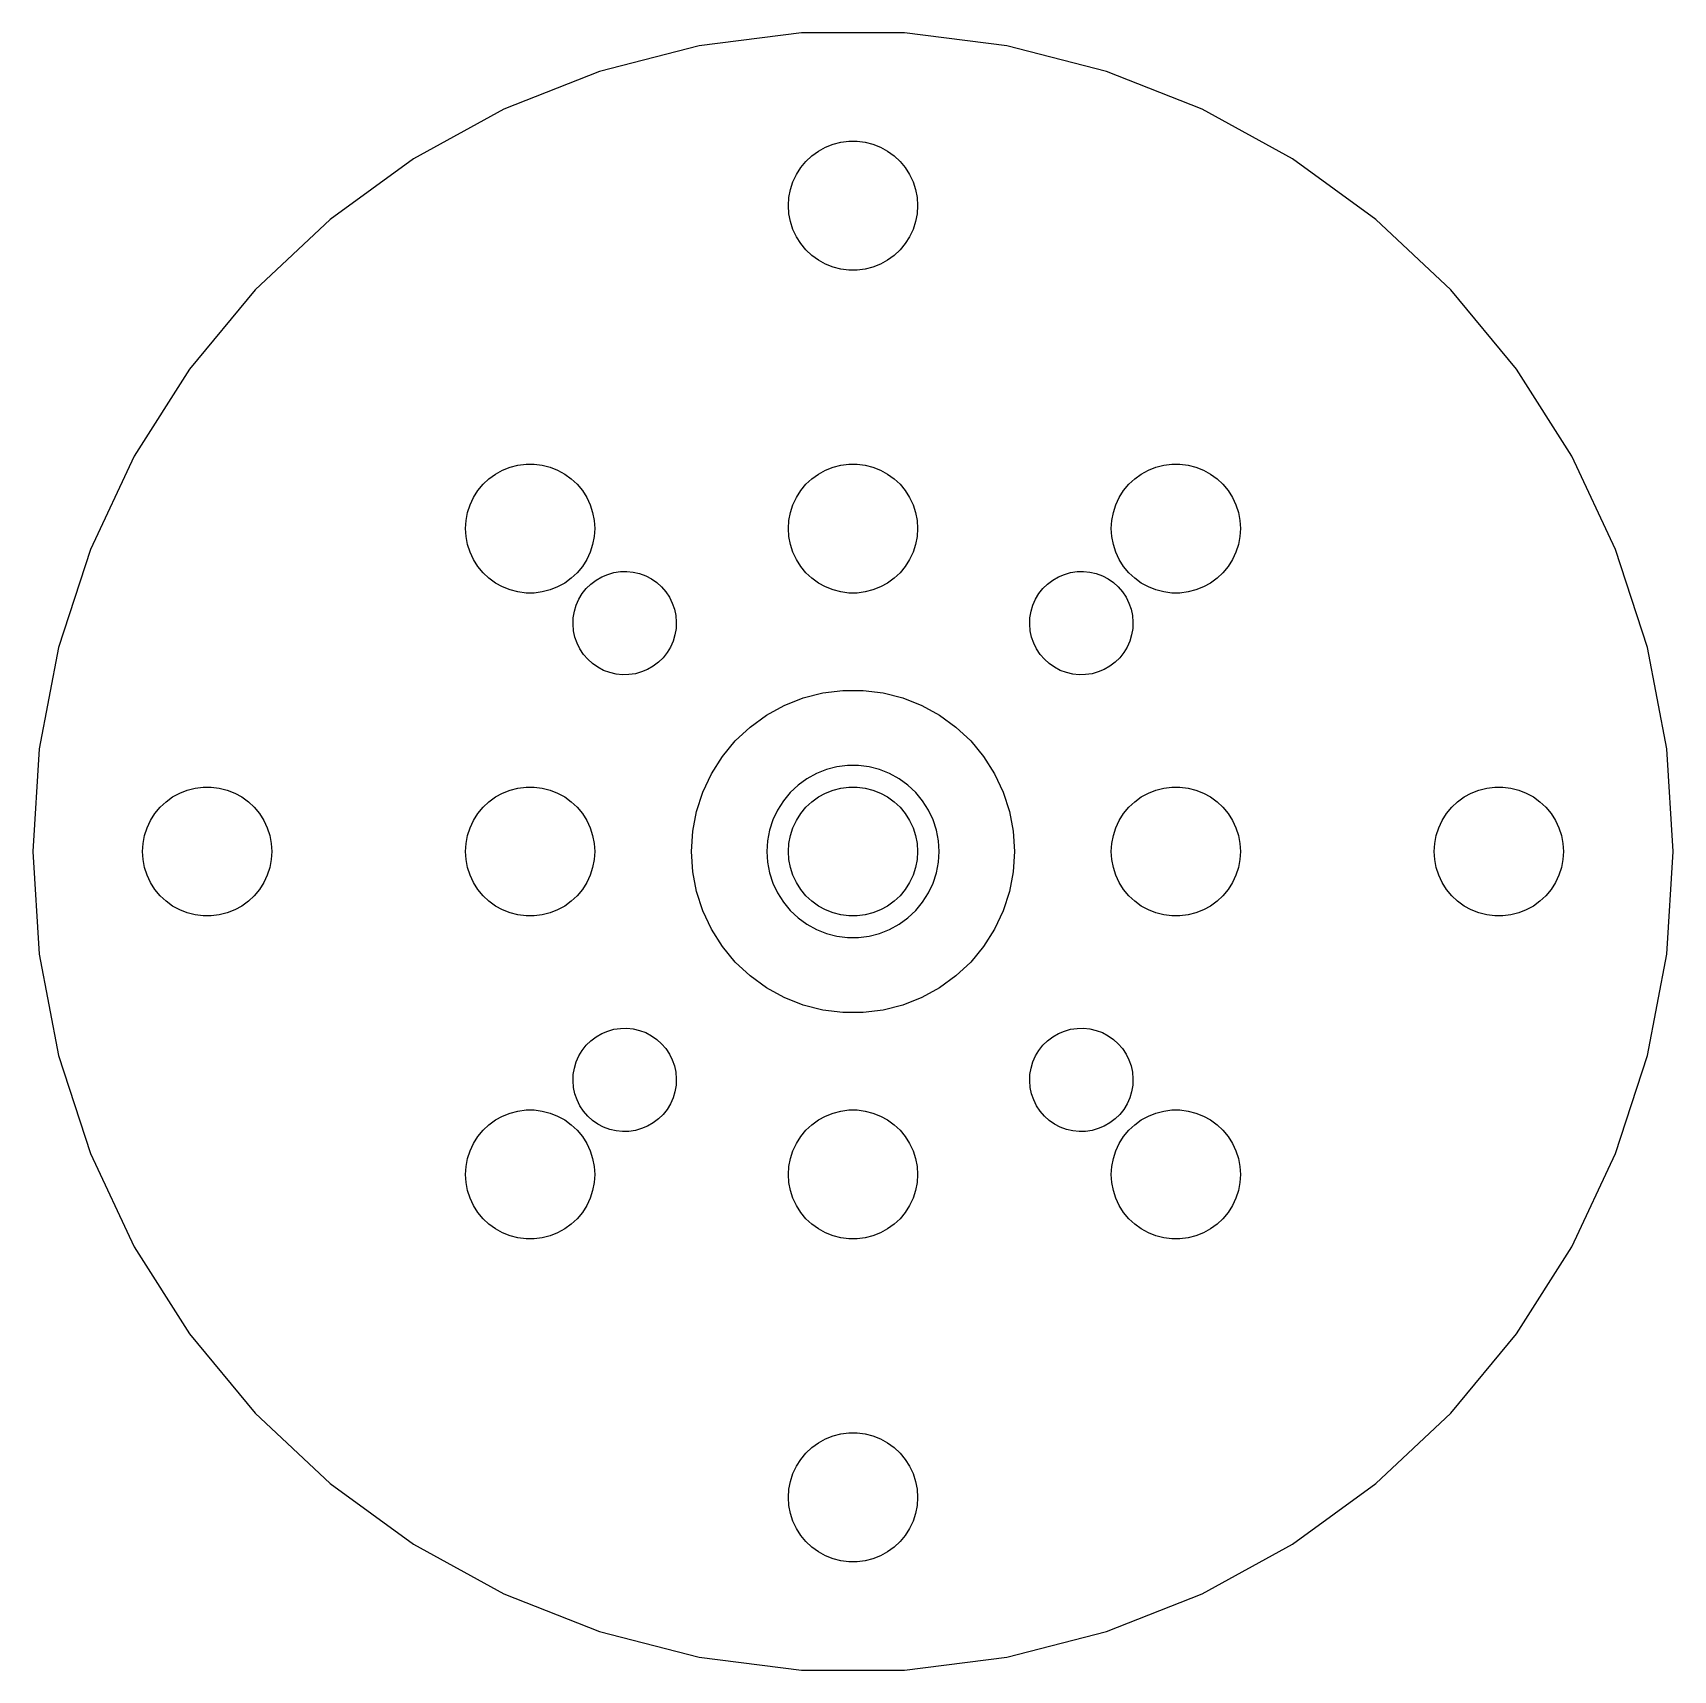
# Model space of a CAD drawing. Header units: metres. Extents: x -38 to 38, y -38 to 258.
# Drawn here: x -38.1 to 38.1, y 182 to 258 of the extents above; entities that cross this region are included whole.
import ezdxf

# ---------------------------------------------------------------- set-up
doc = ezdxf.new("R2010")
doc.units = ezdxf.units.M

msp = doc.modelspace()

# ---------------------------------------------------------------- linework, layer by layer
for p, q in [((-2.39232, 258.025), (-7.13922, 257.425)), ((2.39232, 258.025), (-2.39232, 258.025)), ((7.13922, 257.425), (2.39232, 258.025)), ((-7.13922, 257.425), (-11.7735, 256.235)), ((11.7735, 256.235), (7.13922, 257.425)), ((-11.7735, 256.235), (-16.2222, 254.474)), ((16.2222, 254.474), (11.7735, 256.235)), ((-16.2222, 254.474), (-20.415, 252.169)), ((20.415, 252.169), (16.2222, 254.474)), ((-0.562134, 252.947), (-0.18837, 252.994)), ((-0.18837, 252.994), (0.18837, 252.994)), ((0.18837, 252.994), (0.562134, 252.947)), ((-2.1869, 252.054), (-1.91226, 252.312)), ((-1.91226, 252.312), (-1.60747, 252.533)), ((-1.60747, 252.533), (-1.27733, 252.714)), ((-1.27733, 252.714), (-0.927048, 252.853)), ((-0.927048, 252.853), (-0.562134, 252.947)), ((0.562134, 252.947), (0.927048, 252.853)), ((0.927048, 252.853), (1.27733, 252.714)), ((1.27733, 252.714), (1.60747, 252.533)), ((1.60747, 252.533), (1.91226, 252.312)), ((1.91226, 252.312), (2.1869, 252.054)), ((-20.415, 252.169), (-24.2858, 249.357)), ((-2.62891, 251.445), (-2.42705, 251.763)), ((-2.42705, 251.763), (-2.1869, 252.054)), ((2.1869, 252.054), (2.42705, 251.763)), ((2.42705, 251.763), (2.62891, 251.445)), ((24.2858, 249.357), (20.415, 252.169)), ((-2.97633, 250.376), (-2.90575, 250.746)), ((-2.90575, 250.746), (-2.78932, 251.104)), ((-2.78932, 251.104), (-2.62891, 251.445)), ((2.62891, 251.445), (2.78932, 251.104)), ((2.78932, 251.104), (2.90575, 250.746)), ((2.90575, 250.746), (2.97633, 250.376)), ((-3, 250), (-2.97633, 250.376)), ((-2.97633, 249.624), (-3, 250)), ((2.97633, 250.376), (3, 250)), ((3, 250), (2.97633, 249.624)), ((-24.2858, 249.357), (-27.7737, 246.081)), ((-2.90575, 249.254), (-2.97633, 249.624)), ((-2.78932, 248.896), (-2.90575, 249.254)), ((2.90575, 249.254), (2.78932, 248.896)), ((2.97633, 249.624), (2.90575, 249.254)), ((27.7737, 246.081), (24.2858, 249.357)), ((-2.62891, 248.555), (-2.78932, 248.896)), ((-2.42705, 248.237), (-2.62891, 248.555)), ((2.62891, 248.555), (2.42705, 248.237)), ((2.78932, 248.896), (2.62891, 248.555)), ((-2.1869, 247.946), (-2.42705, 248.237)), ((-1.91226, 247.688), (-2.1869, 247.946)), ((-1.60747, 247.467), (-1.91226, 247.688)), ((1.91226, 247.688), (1.60747, 247.467)), ((2.1869, 247.946), (1.91226, 247.688)), ((2.42705, 248.237), (2.1869, 247.946)), ((-1.27733, 247.286), (-1.60747, 247.467)), ((-0.927048, 247.147), (-1.27733, 247.286)), ((-0.562134, 247.053), (-0.927048, 247.147)), ((-0.18837, 247.006), (-0.562134, 247.053)), ((0.18837, 247.006), (-0.18837, 247.006)), ((0.562134, 247.053), (0.18837, 247.006)), ((0.927048, 247.147), (0.562134, 247.053)), ((1.27733, 247.286), (0.927048, 247.147)), ((1.60747, 247.467), (1.27733, 247.286)), ((-27.7737, 246.081), (-30.8235, 242.395)), ((30.8235, 242.395), (27.7737, 246.081)), ((-30.8235, 242.395), (-33.3873, 238.355)), ((33.3873, 238.355), (30.8235, 242.395)), ((-33.3873, 238.355), (-35.4245, 234.026)), ((-16.2773, 237.714), (-15.927, 237.853)), ((-15.927, 237.853), (-15.5621, 237.947)), ((-15.5621, 237.947), (-15.1884, 237.994)), ((-15.1884, 237.994), (-14.8116, 237.994)), ((-14.8116, 237.994), (-14.4379, 237.947)), ((-14.4379, 237.947), (-14.0729, 237.853)), ((-14.0729, 237.853), (-13.7227, 237.714)), ((-1.27733, 237.714), (-0.927048, 237.853)), ((-0.927048, 237.853), (-0.562134, 237.947)), ((-0.562134, 237.947), (-0.18837, 237.994)), ((-0.18837, 237.994), (0.18837, 237.994)), ((0.18837, 237.994), (0.562134, 237.947)), ((0.562134, 237.947), (0.927048, 237.853)), ((0.927048, 237.853), (1.27733, 237.714)), ((13.7227, 237.714), (14.0729, 237.853)), ((14.0729, 237.853), (14.4379, 237.947)), ((14.4379, 237.947), (14.8116, 237.994)), ((14.8116, 237.994), (15.1884, 237.994)), ((15.1884, 237.994), (15.5621, 237.947)), ((15.5621, 237.947), (15.927, 237.853)), ((15.927, 237.853), (16.2773, 237.714)), ((35.4245, 234.026), (33.3873, 238.355)), ((-17.427, 236.763), (-17.1869, 237.054)), ((-17.1869, 237.054), (-16.9123, 237.312)), ((-16.9123, 237.312), (-16.6075, 237.533)), ((-16.6075, 237.533), (-16.2773, 237.714)), ((-13.7227, 237.714), (-13.3925, 237.533)), ((-13.3925, 237.533), (-13.0877, 237.312)), ((-13.0877, 237.312), (-12.8131, 237.054)), ((-12.8131, 237.054), (-12.5729, 236.763)), ((-2.42705, 236.763), (-2.1869, 237.054)), ((-2.1869, 237.054), (-1.91226, 237.312)), ((-1.91226, 237.312), (-1.60747, 237.533)), ((-1.60747, 237.533), (-1.27733, 237.714)), ((1.27733, 237.714), (1.60747, 237.533)), ((1.60747, 237.533), (1.91226, 237.312)), ((1.91226, 237.312), (2.1869, 237.054)), ((2.1869, 237.054), (2.42705, 236.763)), ((12.5729, 236.763), (12.8131, 237.054)), ((12.8131, 237.054), (13.0877, 237.312)), ((13.0877, 237.312), (13.3925, 237.533)), ((13.3925, 237.533), (13.7227, 237.714)), ((16.2773, 237.714), (16.6075, 237.533)), ((16.6075, 237.533), (16.9123, 237.312)), ((16.9123, 237.312), (17.1869, 237.054)), ((17.1869, 237.054), (17.427, 236.763)), ((-17.7893, 236.104), (-17.6289, 236.445)), ((-17.6289, 236.445), (-17.427, 236.763)), ((-12.5729, 236.763), (-12.3711, 236.445)), ((-12.3711, 236.445), (-12.2107, 236.104)), ((-2.78932, 236.104), (-2.62891, 236.445)), ((-2.62891, 236.445), (-2.42705, 236.763)), ((2.42705, 236.763), (2.62891, 236.445)), ((2.62891, 236.445), (2.78932, 236.104)), ((12.2107, 236.104), (12.3711, 236.445)), ((12.3711, 236.445), (12.5729, 236.763)), ((17.427, 236.763), (17.6289, 236.445)), ((17.6289, 236.445), (17.7893, 236.104)), ((-17.9763, 235.376), (-17.9057, 235.746)), ((-17.9057, 235.746), (-17.7893, 236.104)), ((-12.2107, 236.104), (-12.0942, 235.746)), ((-12.0942, 235.746), (-12.0237, 235.376)), ((-2.97633, 235.376), (-2.90575, 235.746)), ((-2.90575, 235.746), (-2.78932, 236.104)), ((2.78932, 236.104), (2.90575, 235.746)), ((2.90575, 235.746), (2.97633, 235.376)), ((12.0237, 235.376), (12.0942, 235.746)), ((12.0942, 235.746), (12.2107, 236.104)), ((17.7893, 236.104), (17.9057, 235.746)), ((17.9057, 235.746), (17.9763, 235.376)), ((-18, 235), (-17.9763, 235.376)), ((-17.9763, 234.624), (-18, 235)), ((-12.0237, 235.376), (-12, 235)), ((-12, 235), (-12.0237, 234.624)), ((-3, 235), (-2.97633, 235.376)), ((-2.97633, 234.624), (-3, 235)), ((2.97633, 235.376), (3, 235)), ((3, 235), (2.97633, 234.624)), ((12, 235), (12.0237, 235.376)), ((12.0237, 234.624), (12, 235)), ((17.9763, 235.376), (18, 235)), ((18, 235), (17.9763, 234.624)), ((-35.4245, 234.026), (-36.903, 229.475)), ((-17.9057, 234.254), (-17.9763, 234.624)), ((-17.7893, 233.896), (-17.9057, 234.254)), ((-12.0942, 234.254), (-12.2107, 233.896)), ((-12.0237, 234.624), (-12.0942, 234.254)), ((-2.90575, 234.254), (-2.97633, 234.624)), ((-2.78932, 233.896), (-2.90575, 234.254)), ((2.90575, 234.254), (2.78932, 233.896)), ((2.97633, 234.624), (2.90575, 234.254)), ((12.0942, 234.254), (12.0237, 234.624)), ((12.2107, 233.896), (12.0942, 234.254)), ((17.9057, 234.254), (17.7893, 233.896)), ((17.9763, 234.624), (17.9057, 234.254)), ((36.903, 229.475), (35.4245, 234.026)), ((-17.6289, 233.555), (-17.7893, 233.896)), ((-17.427, 233.237), (-17.6289, 233.555)), ((-17.1869, 232.946), (-17.427, 233.237)), ((-12.5729, 233.237), (-12.8131, 232.946)), ((-12.3711, 233.555), (-12.5729, 233.237)), ((-12.2107, 233.896), (-12.3711, 233.555)), ((-2.62891, 233.555), (-2.78932, 233.896)), ((-2.42705, 233.237), (-2.62891, 233.555)), ((-2.1869, 232.946), (-2.42705, 233.237)), ((2.42705, 233.237), (2.1869, 232.946)), ((2.62891, 233.555), (2.42705, 233.237)), ((2.78932, 233.896), (2.62891, 233.555)), ((12.3711, 233.555), (12.2107, 233.896)), ((12.5729, 233.237), (12.3711, 233.555)), ((12.8131, 232.946), (12.5729, 233.237)), ((17.427, 233.237), (17.1869, 232.946)), ((17.6289, 233.555), (17.427, 233.237)), ((17.7893, 233.896), (17.6289, 233.555)), ((-16.9123, 232.688), (-17.1869, 232.946)), ((-16.6075, 232.467), (-16.9123, 232.688)), ((-16.2773, 232.286), (-16.6075, 232.467)), ((-13.3925, 232.467), (-13.7227, 232.286)), ((-13.0877, 232.688), (-13.3925, 232.467)), ((-12.8131, 232.946), (-13.0877, 232.688)), ((-12.3905, 232.213), (-12.1752, 232.424)), ((-12.1752, 232.424), (-11.9351, 232.606)), ((-11.9351, 232.606), (-11.6741, 232.757)), ((-11.6741, 232.757), (-11.3963, 232.873)), ((-11.3963, 232.873), (-11.106, 232.955)), ((-11.106, 232.955), (-10.8078, 232.999)), ((-10.8078, 232.999), (-10.5065, 233.005)), ((-10.5065, 233.005), (-10.2067, 232.973)), ((-10.2067, 232.973), (-9.91331, 232.905)), ((-9.91331, 232.905), (-9.63083, 232.799)), ((-9.63083, 232.799), (-9.36372, 232.66)), ((-9.36372, 232.66), (-9.11624, 232.488)), ((-9.11624, 232.488), (-8.89226, 232.286)), ((-1.91226, 232.688), (-2.1869, 232.946)), ((-1.60747, 232.467), (-1.91226, 232.688)), ((-1.27733, 232.286), (-1.60747, 232.467)), ((1.60747, 232.467), (1.27733, 232.286)), ((1.91226, 232.688), (1.60747, 232.467)), ((2.1869, 232.946), (1.91226, 232.688)), ((8.82344, 232.213), (9.03879, 232.424)), ((9.03879, 232.424), (9.27885, 232.606)), ((9.27885, 232.606), (9.53987, 232.757)), ((9.53987, 232.757), (9.81772, 232.873)), ((9.81772, 232.873), (10.108, 232.955)), ((10.108, 232.955), (10.4062, 232.999)), ((10.4062, 232.999), (10.7075, 233.005)), ((10.7075, 233.005), (11.0072, 232.973)), ((11.0072, 232.973), (11.3007, 232.905)), ((11.3007, 232.905), (11.5832, 232.799)), ((11.5832, 232.799), (11.8503, 232.66)), ((11.8503, 232.66), (12.0977, 232.488)), ((12.0977, 232.488), (12.3217, 232.286)), ((13.0877, 232.688), (12.8131, 232.946)), ((13.3925, 232.467), (13.0877, 232.688)), ((13.7227, 232.286), (13.3925, 232.467)), ((16.6075, 232.467), (16.2773, 232.286)), ((16.9123, 232.688), (16.6075, 232.467)), ((17.1869, 232.946), (16.9123, 232.688)), ((-15.927, 232.147), (-16.2773, 232.286)), ((-15.5621, 232.053), (-15.927, 232.147)), ((-15.1884, 232.006), (-15.5621, 232.053)), ((-14.8116, 232.006), (-15.1884, 232.006)), ((-14.4379, 232.053), (-14.8116, 232.006)), ((-14.0729, 232.147), (-14.4379, 232.053)), ((-13.7227, 232.286), (-14.0729, 232.147)), ((-12.8565, 231.444), (-12.7339, 231.719)), ((-12.7339, 231.719), (-12.5777, 231.977)), ((-12.5777, 231.977), (-12.3905, 232.213)), ((-8.89226, 232.286), (-8.69533, 232.058)), ((-8.69533, 232.058), (-8.52853, 231.807)), ((-8.52853, 231.807), (-8.39452, 231.537)), ((-0.927048, 232.147), (-1.27733, 232.286)), ((-0.562134, 232.053), (-0.927048, 232.147)), ((-0.18837, 232.006), (-0.562134, 232.053)), ((0.18837, 232.006), (-0.18837, 232.006)), ((0.562134, 232.053), (0.18837, 232.006)), ((0.927048, 232.147), (0.562134, 232.053)), ((1.27733, 232.286), (0.927048, 232.147)), ((8.35751, 231.444), (8.4801, 231.719)), ((8.4801, 231.719), (8.63623, 231.977)), ((8.63623, 231.977), (8.82344, 232.213)), ((12.3217, 232.286), (12.5187, 232.058)), ((12.5187, 232.058), (12.6855, 231.807)), ((12.6855, 231.807), (12.8195, 231.537)), ((14.0729, 232.147), (13.7227, 232.286)), ((14.4379, 232.053), (14.0729, 232.147)), ((14.8116, 232.006), (14.4379, 232.053)), ((15.1884, 232.006), (14.8116, 232.006)), ((15.5621, 232.053), (15.1884, 232.006)), ((15.927, 232.147), (15.5621, 232.053)), ((16.2773, 232.286), (15.927, 232.147)), ((-12.9939, 230.858), (-12.9436, 231.155)), ((-12.9436, 231.155), (-12.8565, 231.444)), ((-8.39452, 231.537), (-8.29539, 231.252)), ((-8.29539, 231.252), (-8.23274, 230.958)), ((-8.23274, 230.958), (-8.20752, 230.657)), ((8.22014, 230.858), (8.2704, 231.155)), ((8.2704, 231.155), (8.35751, 231.444)), ((12.8195, 231.537), (12.9186, 231.252)), ((12.9186, 231.252), (12.9812, 230.958)), ((12.9812, 230.958), (13.0065, 230.657)), ((-13.0065, 230.557), (-12.9939, 230.858)), ((-12.9812, 230.256), (-13.0065, 230.557)), ((-12.9186, 229.962), (-12.9812, 230.256)), ((-8.22014, 230.356), (-8.2704, 230.059)), ((-8.20752, 230.657), (-8.22014, 230.356)), ((8.20752, 230.557), (8.22014, 230.858)), ((8.23274, 230.256), (8.20752, 230.557)), ((8.29539, 229.962), (8.23274, 230.256)), ((12.9939, 230.356), (12.9436, 230.059)), ((13.0065, 230.657), (12.9939, 230.356)), ((-36.903, 229.475), (-37.7996, 224.775)), ((-12.8195, 229.677), (-12.9186, 229.962)), ((-12.6855, 229.407), (-12.8195, 229.677)), ((-12.5187, 229.156), (-12.6855, 229.407)), ((-8.4801, 229.495), (-8.63623, 229.237)), ((-8.35751, 229.77), (-8.4801, 229.495)), ((-8.2704, 230.059), (-8.35751, 229.77)), ((8.39452, 229.677), (8.29539, 229.962)), ((8.52853, 229.407), (8.39452, 229.677)), ((8.69533, 229.156), (8.52853, 229.407)), ((12.7339, 229.495), (12.5777, 229.237)), ((12.8565, 229.77), (12.7339, 229.495)), ((12.9436, 230.059), (12.8565, 229.77)), ((37.7996, 224.775), (36.903, 229.475)), ((-12.3217, 228.928), (-12.5187, 229.156)), ((-12.0977, 228.726), (-12.3217, 228.928)), ((-11.8503, 228.554), (-12.0977, 228.726)), ((-9.27885, 228.608), (-9.53987, 228.457)), ((-9.03879, 228.79), (-9.27885, 228.608)), ((-8.82344, 229.001), (-9.03879, 228.79)), ((-8.63623, 229.237), (-8.82344, 229.001)), ((8.89226, 228.928), (8.69533, 229.156)), ((9.11624, 228.726), (8.89226, 228.928)), ((9.36372, 228.554), (9.11624, 228.726)), ((11.9351, 228.608), (11.6741, 228.457)), ((12.1752, 228.79), (11.9351, 228.608)), ((12.3905, 229.001), (12.1752, 228.79)), ((12.5777, 229.237), (12.3905, 229.001)), ((-11.5832, 228.414), (-11.8503, 228.554)), ((-11.3007, 228.309), (-11.5832, 228.414)), ((-11.0072, 228.241), (-11.3007, 228.309)), ((-10.7075, 228.209), (-11.0072, 228.241)), ((-10.4062, 228.215), (-10.7075, 228.209)), ((-10.108, 228.259), (-10.4062, 228.215)), ((-9.81772, 228.34), (-10.108, 228.259)), ((-9.53987, 228.457), (-9.81772, 228.34)), ((9.63083, 228.414), (9.36372, 228.554)), ((9.91331, 228.309), (9.63083, 228.414)), ((10.2067, 228.241), (9.91331, 228.309)), ((10.5065, 228.209), (10.2067, 228.241)), ((10.8078, 228.215), (10.5065, 228.209)), ((11.106, 228.259), (10.8078, 228.215)), ((11.3963, 228.34), (11.106, 228.259)), ((11.6741, 228.457), (11.3963, 228.34)), ((-3.19334, 226.786), (-2.31763, 227.133)), ((-2.31763, 227.133), (-1.40535, 227.367)), ((-1.40535, 227.367), (-0.470917, 227.485)), ((-0.470917, 227.485), (0.470917, 227.485)), ((0.470917, 227.485), (1.40535, 227.367)), ((1.40535, 227.367), (2.31763, 227.133)), ((2.31763, 227.133), (3.19334, 226.786)), ((-4.78067, 225.779), (-4.01869, 226.332)), ((-4.01869, 226.332), (-3.19334, 226.786)), ((3.19334, 226.786), (4.01869, 226.332)), ((4.01869, 226.332), (4.78067, 225.779)), ((-5.46725, 225.134), (-4.78067, 225.779)), ((4.78067, 225.779), (5.46725, 225.134)), ((-6.06763, 224.408), (-5.46725, 225.134)), ((5.46725, 225.134), (6.06763, 224.408)), ((-37.7996, 224.775), (-38.1, 220)), ((-6.5723, 223.613), (-6.06763, 224.408)), ((6.06763, 224.408), (6.5723, 223.613)), ((38.1, 220), (37.7996, 224.775)), ((-6.97331, 222.761), (-6.5723, 223.613)), ((-2.1433, 223.377), (-2.54968, 223.082)), ((-1.70311, 223.619), (-2.1433, 223.377)), ((-1.23605, 223.804), (-1.70311, 223.619)), ((-0.749512, 223.929), (-1.23605, 223.804)), ((-0.25116, 223.992), (-0.749512, 223.929)), ((0.25116, 223.992), (-0.25116, 223.992)), ((0.749512, 223.929), (0.25116, 223.992)), ((1.23605, 223.804), (0.749512, 223.929)), ((1.70311, 223.619), (1.23605, 223.804)), ((2.1433, 223.377), (1.70311, 223.619)), ((2.54968, 223.082), (2.1433, 223.377)), ((6.5723, 223.613), (6.97331, 222.761)), ((-31.9123, 222.312), (-31.6075, 222.533)), ((-31.6075, 222.533), (-31.2773, 222.714)), ((-31.2773, 222.714), (-30.927, 222.853)), ((-30.927, 222.853), (-30.5621, 222.947)), ((-30.5621, 222.947), (-30.1884, 222.994)), ((-30.1884, 222.994), (-29.8116, 222.994)), ((-29.8116, 222.994), (-29.4379, 222.947)), ((-29.4379, 222.947), (-29.0729, 222.853)), ((-29.0729, 222.853), (-28.7227, 222.714)), ((-28.7227, 222.714), (-28.3925, 222.533)), ((-28.3925, 222.533), (-28.0877, 222.312)), ((-16.9123, 222.312), (-16.6075, 222.533)), ((-16.6075, 222.533), (-16.2773, 222.714)), ((-16.2773, 222.714), (-15.927, 222.853)), ((-15.927, 222.853), (-15.5621, 222.947)), ((-15.5621, 222.947), (-15.1884, 222.994)), ((-15.1884, 222.994), (-14.8116, 222.994)), ((-14.8116, 222.994), (-14.4379, 222.947)), ((-14.4379, 222.947), (-14.0729, 222.853)), ((-14.0729, 222.853), (-13.7227, 222.714)), ((-13.7227, 222.714), (-13.3925, 222.533)), ((-13.3925, 222.533), (-13.0877, 222.312)), ((-7.26436, 221.865), (-6.97331, 222.761)), ((-2.91586, 222.738), (-3.23605, 222.351)), ((-2.54968, 223.082), (-2.91586, 222.738)), ((-1.91226, 222.312), (-1.60747, 222.533)), ((-1.60747, 222.533), (-1.27733, 222.714)), ((-1.27733, 222.714), (-0.927048, 222.853)), ((-0.927048, 222.853), (-0.562134, 222.947)), ((-0.562134, 222.947), (-0.18837, 222.994)), ((-0.18837, 222.994), (0.18837, 222.994)), ((0.18837, 222.994), (0.562134, 222.947)), ((0.562134, 222.947), (0.927048, 222.853)), ((0.927048, 222.853), (1.27733, 222.714)), ((1.27733, 222.714), (1.60747, 222.533)), ((1.60747, 222.533), (1.91226, 222.312)), ((2.91586, 222.738), (2.54968, 223.082)), ((3.23605, 222.351), (2.91586, 222.738)), ((6.97331, 222.761), (7.26436, 221.865)), ((13.0877, 222.312), (13.3925, 222.533)), ((13.3925, 222.533), (13.7227, 222.714)), ((13.7227, 222.714), (14.0729, 222.853)), ((14.0729, 222.853), (14.4379, 222.947)), ((14.4379, 222.947), (14.8116, 222.994)), ((14.8116, 222.994), (15.1884, 222.994)), ((15.1884, 222.994), (15.5621, 222.947)), ((15.5621, 222.947), (15.927, 222.853)), ((15.927, 222.853), (16.2773, 222.714)), ((16.2773, 222.714), (16.6075, 222.533)), ((16.6075, 222.533), (16.9123, 222.312)), ((28.0877, 222.312), (28.3925, 222.533)), ((28.3925, 222.533), (28.7227, 222.714)), ((28.7227, 222.714), (29.0729, 222.853)), ((29.0729, 222.853), (29.4379, 222.947)), ((29.4379, 222.947), (29.8116, 222.994)), ((29.8116, 222.994), (30.1884, 222.994)), ((30.1884, 222.994), (30.5621, 222.947)), ((30.5621, 222.947), (30.927, 222.853)), ((30.927, 222.853), (31.2773, 222.714)), ((31.2773, 222.714), (31.6075, 222.533)), ((31.6075, 222.533), (31.9123, 222.312)), ((-32.6289, 221.445), (-32.427, 221.763)), ((-32.427, 221.763), (-32.1869, 222.054)), ((-32.1869, 222.054), (-31.9123, 222.312)), ((-28.0877, 222.312), (-27.8131, 222.054)), ((-27.8131, 222.054), (-27.5729, 221.763)), ((-27.5729, 221.763), (-27.3711, 221.445)), ((-17.6289, 221.445), (-17.427, 221.763)), ((-17.427, 221.763), (-17.1869, 222.054)), ((-17.1869, 222.054), (-16.9123, 222.312)), ((-13.0877, 222.312), (-12.8131, 222.054)), ((-12.8131, 222.054), (-12.5729, 221.763)), ((-12.5729, 221.763), (-12.3711, 221.445)), ((-7.44086, 220.94), (-7.26436, 221.865)), ((-3.50522, 221.927), (-3.7191, 221.472)), ((-3.23605, 222.351), (-3.50522, 221.927)), ((-2.62891, 221.445), (-2.42705, 221.763)), ((-2.42705, 221.763), (-2.1869, 222.054)), ((-2.1869, 222.054), (-1.91226, 222.312)), ((1.91226, 222.312), (2.1869, 222.054)), ((2.1869, 222.054), (2.42705, 221.763)), ((2.42705, 221.763), (2.62891, 221.445)), ((3.50522, 221.927), (3.23605, 222.351)), ((3.7191, 221.472), (3.50522, 221.927)), ((7.26436, 221.865), (7.44086, 220.94)), ((12.3711, 221.445), (12.5729, 221.763)), ((12.5729, 221.763), (12.8131, 222.054)), ((12.8131, 222.054), (13.0877, 222.312)), ((16.9123, 222.312), (17.1869, 222.054)), ((17.1869, 222.054), (17.427, 221.763)), ((17.427, 221.763), (17.6289, 221.445)), ((27.3711, 221.445), (27.5729, 221.763)), ((27.5729, 221.763), (27.8131, 222.054)), ((27.8131, 222.054), (28.0877, 222.312)), ((31.9123, 222.312), (32.1869, 222.054)), ((32.1869, 222.054), (32.427, 221.763)), ((32.427, 221.763), (32.6289, 221.445)), ((-32.9057, 220.746), (-32.7893, 221.104)), ((-32.7893, 221.104), (-32.6289, 221.445)), ((-27.3711, 221.445), (-27.2107, 221.104)), ((-27.2107, 221.104), (-27.0942, 220.746)), ((-17.9057, 220.746), (-17.7893, 221.104)), ((-17.7893, 221.104), (-17.6289, 221.445)), ((-12.3711, 221.445), (-12.2107, 221.104)), ((-12.2107, 221.104), (-12.0942, 220.746)), ((-3.87433, 220.995), (-3.96844, 220.501)), ((-3.7191, 221.472), (-3.87433, 220.995)), ((-2.90575, 220.746), (-2.78932, 221.104)), ((-2.78932, 221.104), (-2.62891, 221.445)), ((2.62891, 221.445), (2.78932, 221.104)), ((2.78932, 221.104), (2.90575, 220.746)), ((3.87433, 220.995), (3.7191, 221.472)), ((3.96844, 220.501), (3.87433, 220.995)), ((12.0942, 220.746), (12.2107, 221.104)), ((12.2107, 221.104), (12.3711, 221.445)), ((17.6289, 221.445), (17.7893, 221.104)), ((17.7893, 221.104), (17.9057, 220.746)), ((27.0942, 220.746), (27.2107, 221.104)), ((27.2107, 221.104), (27.3711, 221.445)), ((32.6289, 221.445), (32.7893, 221.104)), ((32.7893, 221.104), (32.9057, 220.746)), ((-33, 220), (-32.9763, 220.376)), ((-32.9763, 220.376), (-32.9057, 220.746)), ((-27.0942, 220.746), (-27.0237, 220.376)), ((-27.0237, 220.376), (-27, 220)), ((-18, 220), (-17.9763, 220.376)), ((-17.9763, 220.376), (-17.9057, 220.746)), ((-12.0942, 220.746), (-12.0237, 220.376)), ((-12.0237, 220.376), (-12, 220)), ((-7.5, 220), (-7.44086, 220.94)), ((-3.96844, 220.501), (-4, 220)), ((-3, 220), (-2.97633, 220.376)), ((-2.97633, 220.376), (-2.90575, 220.746)), ((2.90575, 220.746), (2.97633, 220.376)), ((2.97633, 220.376), (3, 220)), ((4, 220), (3.96844, 220.501)), ((7.44086, 220.94), (7.5, 220)), ((12, 220), (12.0237, 220.376)), ((12.0237, 220.376), (12.0942, 220.746)), ((17.9057, 220.746), (17.9763, 220.376)), ((17.9763, 220.376), (18, 220)), ((27, 220), (27.0237, 220.376)), ((27.0237, 220.376), (27.0942, 220.746)), ((32.9057, 220.746), (32.9763, 220.376)), ((32.9763, 220.376), (33, 220)), ((-38.1, 220), (-37.7996, 215.225)), ((-32.9763, 219.624), (-33, 220)), ((-32.9057, 219.254), (-32.9763, 219.624)), ((-27.0237, 219.624), (-27.0942, 219.254)), ((-27, 220), (-27.0237, 219.624)), ((-17.9763, 219.624), (-18, 220)), ((-17.9057, 219.254), (-17.9763, 219.624)), ((-12.0237, 219.624), (-12.0942, 219.254)), ((-12, 220), (-12.0237, 219.624)), ((-7.44086, 219.06), (-7.5, 220)), ((-4, 220), (-3.96844, 219.499)), ((-3.96844, 219.499), (-3.87433, 219.005)), ((-2.97633, 219.624), (-3, 220)), ((-2.90575, 219.254), (-2.97633, 219.624)), ((2.97633, 219.624), (2.90575, 219.254)), ((3, 220), (2.97633, 219.624)), ((3.87433, 219.005), (3.96844, 219.499)), ((3.96844, 219.499), (4, 220)), ((7.5, 220), (7.44086, 219.06)), ((12.0237, 219.624), (12, 220)), ((12.0942, 219.254), (12.0237, 219.624)), ((17.9763, 219.624), (17.9057, 219.254)), ((18, 220), (17.9763, 219.624)), ((27.0237, 219.624), (27, 220)), ((27.0942, 219.254), (27.0237, 219.624)), ((32.9763, 219.624), (32.9057, 219.254)), ((33, 220), (32.9763, 219.624)), ((37.7996, 215.225), (38.1, 220)), ((-32.7893, 218.896), (-32.9057, 219.254)), ((-32.6289, 218.555), (-32.7893, 218.896)), ((-27.2107, 218.896), (-27.3711, 218.555)), ((-27.0942, 219.254), (-27.2107, 218.896)), ((-17.7893, 218.896), (-17.9057, 219.254)), ((-17.6289, 218.555), (-17.7893, 218.896)), ((-12.2107, 218.896), (-12.3711, 218.555)), ((-12.0942, 219.254), (-12.2107, 218.896)), ((-7.26436, 218.135), (-7.44086, 219.06)), ((-3.87433, 219.005), (-3.7191, 218.528)), ((-2.78932, 218.896), (-2.90575, 219.254)), ((-2.62891, 218.555), (-2.78932, 218.896)), ((2.78932, 218.896), (2.62891, 218.555)), ((2.90575, 219.254), (2.78932, 218.896)), ((3.7191, 218.528), (3.87433, 219.005)), ((7.44086, 219.06), (7.26436, 218.135)), ((12.2107, 218.896), (12.0942, 219.254)), ((12.3711, 218.555), (12.2107, 218.896)), ((17.7893, 218.896), (17.6289, 218.555)), ((17.9057, 219.254), (17.7893, 218.896)), ((27.2107, 218.896), (27.0942, 219.254)), ((27.3711, 218.555), (27.2107, 218.896)), ((32.7893, 218.896), (32.6289, 218.555)), ((32.9057, 219.254), (32.7893, 218.896)), ((-32.427, 218.237), (-32.6289, 218.555)), ((-32.1869, 217.946), (-32.427, 218.237)), ((-31.9123, 217.688), (-32.1869, 217.946)), ((-27.8131, 217.946), (-28.0877, 217.688)), ((-27.5729, 218.237), (-27.8131, 217.946)), ((-27.3711, 218.555), (-27.5729, 218.237)), ((-17.427, 218.237), (-17.6289, 218.555)), ((-17.1869, 217.946), (-17.427, 218.237)), ((-16.9123, 217.688), (-17.1869, 217.946)), ((-12.8131, 217.946), (-13.0877, 217.688)), ((-12.5729, 218.237), (-12.8131, 217.946)), ((-12.3711, 218.555), (-12.5729, 218.237)), ((-6.97331, 217.239), (-7.26436, 218.135)), ((-3.7191, 218.528), (-3.50522, 218.073)), ((-3.50522, 218.073), (-3.23605, 217.649)), ((-2.42705, 218.237), (-2.62891, 218.555)), ((-2.1869, 217.946), (-2.42705, 218.237)), ((-1.91226, 217.688), (-2.1869, 217.946)), ((2.1869, 217.946), (1.91226, 217.688)), ((2.42705, 218.237), (2.1869, 217.946)), ((2.62891, 218.555), (2.42705, 218.237)), ((3.23605, 217.649), (3.50522, 218.073)), ((3.50522, 218.073), (3.7191, 218.528)), ((7.26436, 218.135), (6.97331, 217.239)), ((12.5729, 218.237), (12.3711, 218.555)), ((12.8131, 217.946), (12.5729, 218.237)), ((13.0877, 217.688), (12.8131, 217.946)), ((17.1869, 217.946), (16.9123, 217.688)), ((17.427, 218.237), (17.1869, 217.946)), ((17.6289, 218.555), (17.427, 218.237)), ((27.5729, 218.237), (27.3711, 218.555)), ((27.8131, 217.946), (27.5729, 218.237)), ((28.0877, 217.688), (27.8131, 217.946)), ((32.1869, 217.946), (31.9123, 217.688)), ((32.427, 218.237), (32.1869, 217.946)), ((32.6289, 218.555), (32.427, 218.237)), ((-31.6075, 217.467), (-31.9123, 217.688)), ((-31.2773, 217.286), (-31.6075, 217.467)), ((-30.927, 217.147), (-31.2773, 217.286)), ((-28.7227, 217.286), (-29.0729, 217.147)), ((-28.3925, 217.467), (-28.7227, 217.286)), ((-28.0877, 217.688), (-28.3925, 217.467)), ((-16.6075, 217.467), (-16.9123, 217.688)), ((-16.2773, 217.286), (-16.6075, 217.467)), ((-15.927, 217.147), (-16.2773, 217.286)), ((-13.7227, 217.286), (-14.0729, 217.147)), ((-13.3925, 217.467), (-13.7227, 217.286)), ((-13.0877, 217.688), (-13.3925, 217.467)), ((-6.5723, 216.387), (-6.97331, 217.239)), ((-3.23605, 217.649), (-2.91586, 217.262)), ((-2.91586, 217.262), (-2.54968, 216.918)), ((-1.60747, 217.467), (-1.91226, 217.688)), ((-1.27733, 217.286), (-1.60747, 217.467)), ((-0.927048, 217.147), (-1.27733, 217.286)), ((1.27733, 217.286), (0.927048, 217.147)), ((1.60747, 217.467), (1.27733, 217.286)), ((1.91226, 217.688), (1.60747, 217.467)), ((2.54968, 216.918), (2.91586, 217.262)), ((2.91586, 217.262), (3.23605, 217.649)), ((6.97331, 217.239), (6.5723, 216.387)), ((13.3925, 217.467), (13.0877, 217.688)), ((13.7227, 217.286), (13.3925, 217.467)), ((14.0729, 217.147), (13.7227, 217.286)), ((16.2773, 217.286), (15.927, 217.147)), ((16.6075, 217.467), (16.2773, 217.286)), ((16.9123, 217.688), (16.6075, 217.467)), ((28.3925, 217.467), (28.0877, 217.688)), ((28.7227, 217.286), (28.3925, 217.467)), ((29.0729, 217.147), (28.7227, 217.286)), ((31.2773, 217.286), (30.927, 217.147)), ((31.6075, 217.467), (31.2773, 217.286)), ((31.9123, 217.688), (31.6075, 217.467)), ((-30.5621, 217.053), (-30.927, 217.147)), ((-30.1884, 217.006), (-30.5621, 217.053)), ((-29.8116, 217.006), (-30.1884, 217.006)), ((-29.4379, 217.053), (-29.8116, 217.006)), ((-29.0729, 217.147), (-29.4379, 217.053)), ((-15.5621, 217.053), (-15.927, 217.147)), ((-15.1884, 217.006), (-15.5621, 217.053)), ((-14.8116, 217.006), (-15.1884, 217.006)), ((-14.4379, 217.053), (-14.8116, 217.006)), ((-14.0729, 217.147), (-14.4379, 217.053)), ((-2.54968, 216.918), (-2.1433, 216.623)), ((-2.1433, 216.623), (-1.70311, 216.381)), ((-0.562134, 217.053), (-0.927048, 217.147)), ((-0.18837, 217.006), (-0.562134, 217.053)), ((0.18837, 217.006), (-0.18837, 217.006)), ((0.562134, 217.053), (0.18837, 217.006)), ((0.927048, 217.147), (0.562134, 217.053)), ((1.70311, 216.381), (2.1433, 216.623)), ((2.1433, 216.623), (2.54968, 216.918)), ((14.4379, 217.053), (14.0729, 217.147)), ((14.8116, 217.006), (14.4379, 217.053)), ((15.1884, 217.006), (14.8116, 217.006)), ((15.5621, 217.053), (15.1884, 217.006)), ((15.927, 217.147), (15.5621, 217.053)), ((29.4379, 217.053), (29.0729, 217.147)), ((29.8116, 217.006), (29.4379, 217.053)), ((30.1884, 217.006), (29.8116, 217.006)), ((30.5621, 217.053), (30.1884, 217.006)), ((30.927, 217.147), (30.5621, 217.053)), ((-6.06763, 215.592), (-6.5723, 216.387)), ((-1.70311, 216.381), (-1.23605, 216.196)), ((-1.23605, 216.196), (-0.749512, 216.071)), ((-0.749512, 216.071), (-0.25116, 216.008)), ((-0.25116, 216.008), (0.25116, 216.008)), ((0.25116, 216.008), (0.749512, 216.071)), ((0.749512, 216.071), (1.23605, 216.196)), ((1.23605, 216.196), (1.70311, 216.381)), ((6.5723, 216.387), (6.06763, 215.592)), ((-37.7996, 215.225), (-36.903, 210.525)), ((-5.46725, 214.866), (-6.06763, 215.592)), ((6.06763, 215.592), (5.46725, 214.866)), ((36.903, 210.525), (37.7996, 215.225)), ((-4.78067, 214.221), (-5.46725, 214.866)), ((-4.01869, 213.668), (-4.78067, 214.221)), ((4.78067, 214.221), (4.01869, 213.668)), ((5.46725, 214.866), (4.78067, 214.221)), ((-3.19334, 213.214), (-4.01869, 213.668)), ((4.01869, 213.668), (3.19334, 213.214)), ((-2.31763, 212.867), (-3.19334, 213.214)), ((-1.40535, 212.633), (-2.31763, 212.867)), ((-0.470917, 212.515), (-1.40535, 212.633)), ((1.40535, 212.633), (0.470917, 212.515)), ((2.31763, 212.867), (1.40535, 212.633)), ((3.19334, 213.214), (2.31763, 212.867)), ((0.470917, 212.515), (-0.470917, 212.515)), ((-12.3905, 210.999), (-12.1752, 211.21)), ((-12.1752, 211.21), (-11.9351, 211.392)), ((-11.9351, 211.392), (-11.6741, 211.543)), ((-11.6741, 211.543), (-11.3963, 211.66)), ((-11.3963, 211.66), (-11.106, 211.741)), ((-11.106, 211.741), (-10.8078, 211.785)), ((-10.8078, 211.785), (-10.5065, 211.791)), ((-10.5065, 211.791), (-10.2067, 211.759)), ((-10.2067, 211.759), (-9.91331, 211.691)), ((-9.91331, 211.691), (-9.63083, 211.586)), ((-9.63083, 211.586), (-9.36372, 211.446)), ((-9.36372, 211.446), (-9.11624, 211.274)), ((-9.11624, 211.274), (-8.89226, 211.072)), ((8.82344, 210.999), (9.03879, 211.21)), ((9.03879, 211.21), (9.27885, 211.392)), ((9.27885, 211.392), (9.53987, 211.543)), ((9.53987, 211.543), (9.81772, 211.66)), ((9.81772, 211.66), (10.108, 211.741)), ((10.108, 211.741), (10.4062, 211.785)), ((10.4062, 211.785), (10.7075, 211.791)), ((10.7075, 211.791), (11.0072, 211.759)), ((11.0072, 211.759), (11.3007, 211.691)), ((11.3007, 211.691), (11.5832, 211.586)), ((11.5832, 211.586), (11.8503, 211.446)), ((11.8503, 211.446), (12.0977, 211.274)), ((12.0977, 211.274), (12.3217, 211.072)), ((-36.903, 210.525), (-35.4245, 205.974)), ((-12.8565, 210.23), (-12.7339, 210.505)), ((-12.7339, 210.505), (-12.5777, 210.763)), ((-12.5777, 210.763), (-12.3905, 210.999)), ((-8.89226, 211.072), (-8.69533, 210.844)), ((-8.69533, 210.844), (-8.52853, 210.593)), ((-8.52853, 210.593), (-8.39452, 210.323)), ((-8.39452, 210.323), (-8.29539, 210.038)), ((8.35751, 210.23), (8.4801, 210.505)), ((8.4801, 210.505), (8.63623, 210.763)), ((8.63623, 210.763), (8.82344, 210.999)), ((12.3217, 211.072), (12.5187, 210.844)), ((12.5187, 210.844), (12.6855, 210.593)), ((12.6855, 210.593), (12.8195, 210.323)), ((12.8195, 210.323), (12.9186, 210.038)), ((35.4245, 205.974), (36.903, 210.525)), ((-13.0065, 209.343), (-12.9939, 209.644)), ((-12.9939, 209.644), (-12.9436, 209.941)), ((-12.9436, 209.941), (-12.8565, 210.23)), ((-8.29539, 210.038), (-8.23274, 209.744)), ((-8.23274, 209.744), (-8.20752, 209.443)), ((8.20752, 209.343), (8.22014, 209.644)), ((8.22014, 209.644), (8.2704, 209.941)), ((8.2704, 209.941), (8.35751, 210.23)), ((12.9186, 210.038), (12.9812, 209.744)), ((12.9812, 209.744), (13.0065, 209.443)), ((-12.9812, 209.042), (-13.0065, 209.343)), ((-12.9186, 208.748), (-12.9812, 209.042)), ((-8.2704, 208.845), (-8.35751, 208.556)), ((-8.22014, 209.142), (-8.2704, 208.845)), ((-8.20752, 209.443), (-8.22014, 209.142)), ((8.23274, 209.042), (8.20752, 209.343)), ((8.29539, 208.748), (8.23274, 209.042)), ((12.9436, 208.845), (12.8565, 208.556)), ((12.9939, 209.142), (12.9436, 208.845)), ((13.0065, 209.443), (12.9939, 209.142)), ((-12.8195, 208.463), (-12.9186, 208.748)), ((-12.6855, 208.193), (-12.8195, 208.463)), ((-12.5187, 207.942), (-12.6855, 208.193)), ((-8.4801, 208.281), (-8.63623, 208.023)), ((-8.35751, 208.556), (-8.4801, 208.281)), ((8.39452, 208.463), (8.29539, 208.748)), ((8.52853, 208.193), (8.39452, 208.463)), ((8.69533, 207.942), (8.52853, 208.193)), ((12.7339, 208.281), (12.5777, 208.023)), ((12.8565, 208.556), (12.7339, 208.281)), ((-17.1869, 207.054), (-16.9123, 207.312)), ((-16.9123, 207.312), (-16.6075, 207.533)), ((-16.6075, 207.533), (-16.2773, 207.714)), ((-16.2773, 207.714), (-15.927, 207.853)), ((-15.927, 207.853), (-15.5621, 207.947)), ((-15.5621, 207.947), (-15.1884, 207.994)), ((-15.1884, 207.994), (-14.8116, 207.994)), ((-14.8116, 207.994), (-14.4379, 207.947)), ((-14.4379, 207.947), (-14.0729, 207.853)), ((-14.0729, 207.853), (-13.7227, 207.714)), ((-13.7227, 207.714), (-13.3925, 207.533)), ((-13.3925, 207.533), (-13.0877, 207.312)), ((-13.0877, 207.312), (-12.8131, 207.054)), ((-12.3217, 207.714), (-12.5187, 207.942)), ((-12.0977, 207.512), (-12.3217, 207.714)), ((-11.8503, 207.34), (-12.0977, 207.512)), ((-11.5832, 207.201), (-11.8503, 207.34)), ((-9.27885, 207.394), (-9.53987, 207.243)), ((-9.03879, 207.576), (-9.27885, 207.394)), ((-8.82344, 207.787), (-9.03879, 207.576)), ((-8.63623, 208.023), (-8.82344, 207.787)), ((-2.1869, 207.054), (-1.91226, 207.312)), ((-1.91226, 207.312), (-1.60747, 207.533)), ((-1.60747, 207.533), (-1.27733, 207.714)), ((-1.27733, 207.714), (-0.927048, 207.853)), ((-0.927048, 207.853), (-0.562134, 207.947)), ((-0.562134, 207.947), (-0.18837, 207.994)), ((-0.18837, 207.994), (0.18837, 207.994)), ((0.18837, 207.994), (0.562134, 207.947)), ((0.562134, 207.947), (0.927048, 207.853)), ((0.927048, 207.853), (1.27733, 207.714)), ((1.27733, 207.714), (1.60747, 207.533)), ((1.60747, 207.533), (1.91226, 207.312)), ((1.91226, 207.312), (2.1869, 207.054)), ((8.89226, 207.714), (8.69533, 207.942)), ((9.11624, 207.512), (8.89226, 207.714)), ((9.36372, 207.34), (9.11624, 207.512)), ((9.63083, 207.201), (9.36372, 207.34)), ((11.9351, 207.394), (11.6741, 207.243)), ((12.1752, 207.576), (11.9351, 207.394)), ((12.3905, 207.787), (12.1752, 207.576)), ((12.5777, 208.023), (12.3905, 207.787)), ((12.8131, 207.054), (13.0877, 207.312)), ((13.0877, 207.312), (13.3925, 207.533)), ((13.3925, 207.533), (13.7227, 207.714)), ((13.7227, 207.714), (14.0729, 207.853)), ((14.0729, 207.853), (14.4379, 207.947)), ((14.4379, 207.947), (14.8116, 207.994)), ((14.8116, 207.994), (15.1884, 207.994)), ((15.1884, 207.994), (15.5621, 207.947)), ((15.5621, 207.947), (15.927, 207.853)), ((15.927, 207.853), (16.2773, 207.714)), ((16.2773, 207.714), (16.6075, 207.533)), ((16.6075, 207.533), (16.9123, 207.312)), ((16.9123, 207.312), (17.1869, 207.054)), ((-17.6289, 206.445), (-17.427, 206.763)), ((-17.427, 206.763), (-17.1869, 207.054)), ((-12.8131, 207.054), (-12.5729, 206.763)), ((-12.5729, 206.763), (-12.3711, 206.445)), ((-11.3007, 207.095), (-11.5832, 207.201)), ((-11.0072, 207.027), (-11.3007, 207.095)), ((-10.7075, 206.995), (-11.0072, 207.027)), ((-10.4062, 207.001), (-10.7075, 206.995)), ((-10.108, 207.045), (-10.4062, 207.001)), ((-9.81772, 207.127), (-10.108, 207.045)), ((-9.53987, 207.243), (-9.81772, 207.127)), ((-2.62891, 206.445), (-2.42705, 206.763)), ((-2.42705, 206.763), (-2.1869, 207.054)), ((2.1869, 207.054), (2.42705, 206.763)), ((2.42705, 206.763), (2.62891, 206.445)), ((9.91331, 207.095), (9.63083, 207.201)), ((10.2067, 207.027), (9.91331, 207.095)), ((10.5065, 206.995), (10.2067, 207.027)), ((10.8078, 207.001), (10.5065, 206.995)), ((11.106, 207.045), (10.8078, 207.001)), ((11.3963, 207.127), (11.106, 207.045)), ((11.6741, 207.243), (11.3963, 207.127)), ((12.3711, 206.445), (12.5729, 206.763)), ((12.5729, 206.763), (12.8131, 207.054)), ((17.1869, 207.054), (17.427, 206.763)), ((17.427, 206.763), (17.6289, 206.445)), ((-35.4245, 205.974), (-33.3873, 201.645)), ((-17.9763, 205.376), (-17.9057, 205.746)), ((-17.9057, 205.746), (-17.7893, 206.104)), ((-17.7893, 206.104), (-17.6289, 206.445)), ((-12.3711, 206.445), (-12.2107, 206.104)), ((-12.2107, 206.104), (-12.0942, 205.746)), ((-12.0942, 205.746), (-12.0237, 205.376)), ((-2.97633, 205.376), (-2.90575, 205.746)), ((-2.90575, 205.746), (-2.78932, 206.104)), ((-2.78932, 206.104), (-2.62891, 206.445)), ((2.62891, 206.445), (2.78932, 206.104)), ((2.78932, 206.104), (2.90575, 205.746)), ((2.90575, 205.746), (2.97633, 205.376)), ((12.0237, 205.376), (12.0942, 205.746)), ((12.0942, 205.746), (12.2107, 206.104)), ((12.2107, 206.104), (12.3711, 206.445)), ((17.6289, 206.445), (17.7893, 206.104)), ((17.7893, 206.104), (17.9057, 205.746)), ((17.9057, 205.746), (17.9763, 205.376)), ((33.3873, 201.645), (35.4245, 205.974)), ((-18, 205), (-17.9763, 205.376)), ((-17.9763, 204.624), (-18, 205)), ((-12.0237, 205.376), (-12, 205)), ((-12, 205), (-12.0237, 204.624)), ((-3, 205), (-2.97633, 205.376)), ((-2.97633, 204.624), (-3, 205)), ((2.97633, 205.376), (3, 205)), ((3, 205), (2.97633, 204.624)), ((12, 205), (12.0237, 205.376)), ((12.0237, 204.624), (12, 205)), ((17.9763, 205.376), (18, 205)), ((18, 205), (17.9763, 204.624)), ((-17.9057, 204.254), (-17.9763, 204.624)), ((-17.7893, 203.896), (-17.9057, 204.254)), ((-12.0942, 204.254), (-12.2107, 203.896)), ((-12.0237, 204.624), (-12.0942, 204.254)), ((-2.90575, 204.254), (-2.97633, 204.624)), ((-2.78932, 203.896), (-2.90575, 204.254)), ((2.90575, 204.254), (2.78932, 203.896)), ((2.97633, 204.624), (2.90575, 204.254)), ((12.0942, 204.254), (12.0237, 204.624)), ((12.2107, 203.896), (12.0942, 204.254)), ((17.9057, 204.254), (17.7893, 203.896)), ((17.9763, 204.624), (17.9057, 204.254)), ((-17.6289, 203.555), (-17.7893, 203.896)), ((-17.427, 203.237), (-17.6289, 203.555)), ((-12.3711, 203.555), (-12.5729, 203.237)), ((-12.2107, 203.896), (-12.3711, 203.555)), ((-2.62891, 203.555), (-2.78932, 203.896)), ((-2.42705, 203.237), (-2.62891, 203.555)), ((2.62891, 203.555), (2.42705, 203.237)), ((2.78932, 203.896), (2.62891, 203.555)), ((12.3711, 203.555), (12.2107, 203.896)), ((12.5729, 203.237), (12.3711, 203.555)), ((17.6289, 203.555), (17.427, 203.237)), ((17.7893, 203.896), (17.6289, 203.555)), ((-17.1869, 202.946), (-17.427, 203.237)), ((-16.9123, 202.688), (-17.1869, 202.946)), ((-12.8131, 202.946), (-13.0877, 202.688)), ((-12.5729, 203.237), (-12.8131, 202.946)), ((-2.1869, 202.946), (-2.42705, 203.237)), ((-1.91226, 202.688), (-2.1869, 202.946)), ((2.1869, 202.946), (1.91226, 202.688)), ((2.42705, 203.237), (2.1869, 202.946)), ((12.8131, 202.946), (12.5729, 203.237)), ((13.0877, 202.688), (12.8131, 202.946)), ((17.1869, 202.946), (16.9123, 202.688)), ((17.427, 203.237), (17.1869, 202.946)), ((-16.6075, 202.467), (-16.9123, 202.688)), ((-16.2773, 202.286), (-16.6075, 202.467)), ((-15.927, 202.147), (-16.2773, 202.286)), ((-15.5621, 202.053), (-15.927, 202.147)), ((-15.1884, 202.006), (-15.5621, 202.053)), ((-14.8116, 202.006), (-15.1884, 202.006)), ((-14.4379, 202.053), (-14.8116, 202.006)), ((-14.0729, 202.147), (-14.4379, 202.053)), ((-13.7227, 202.286), (-14.0729, 202.147)), ((-13.3925, 202.467), (-13.7227, 202.286)), ((-13.0877, 202.688), (-13.3925, 202.467)), ((-1.60747, 202.467), (-1.91226, 202.688)), ((-1.27733, 202.286), (-1.60747, 202.467)), ((-0.927048, 202.147), (-1.27733, 202.286)), ((-0.562134, 202.053), (-0.927048, 202.147)), ((-0.18837, 202.006), (-0.562134, 202.053)), ((0.18837, 202.006), (-0.18837, 202.006)), ((0.562134, 202.053), (0.18837, 202.006)), ((0.927048, 202.147), (0.562134, 202.053)), ((1.27733, 202.286), (0.927048, 202.147)), ((1.60747, 202.467), (1.27733, 202.286)), ((1.91226, 202.688), (1.60747, 202.467)), ((13.3925, 202.467), (13.0877, 202.688)), ((13.7227, 202.286), (13.3925, 202.467)), ((14.0729, 202.147), (13.7227, 202.286)), ((14.4379, 202.053), (14.0729, 202.147)), ((14.8116, 202.006), (14.4379, 202.053)), ((15.1884, 202.006), (14.8116, 202.006)), ((15.5621, 202.053), (15.1884, 202.006)), ((15.927, 202.147), (15.5621, 202.053)), ((16.2773, 202.286), (15.927, 202.147)), ((16.6075, 202.467), (16.2773, 202.286)), ((16.9123, 202.688), (16.6075, 202.467)), ((-33.3873, 201.645), (-30.8235, 197.605)), ((30.8235, 197.605), (33.3873, 201.645)), ((-30.8235, 197.605), (-27.7737, 193.919)), ((27.7737, 193.919), (30.8235, 197.605)), ((-27.7737, 193.919), (-24.2858, 190.643)), ((24.2858, 190.643), (27.7737, 193.919)), ((-1.27733, 192.714), (-0.927048, 192.853)), ((-0.927048, 192.853), (-0.562134, 192.947)), ((-0.562134, 192.947), (-0.18837, 192.994)), ((-0.18837, 192.994), (0.18837, 192.994)), ((0.18837, 192.994), (0.562134, 192.947)), ((0.562134, 192.947), (0.927048, 192.853)), ((0.927048, 192.853), (1.27733, 192.714)), ((-2.42705, 191.763), (-2.1869, 192.054)), ((-2.1869, 192.054), (-1.91226, 192.312)), ((-1.91226, 192.312), (-1.60747, 192.533)), ((-1.60747, 192.533), (-1.27733, 192.714)), ((1.27733, 192.714), (1.60747, 192.533)), ((1.60747, 192.533), (1.91226, 192.312)), ((1.91226, 192.312), (2.1869, 192.054)), ((2.1869, 192.054), (2.42705, 191.763)), ((-2.78932, 191.104), (-2.62891, 191.445)), ((-2.62891, 191.445), (-2.42705, 191.763)), ((2.42705, 191.763), (2.62891, 191.445)), ((2.62891, 191.445), (2.78932, 191.104)), ((-24.2858, 190.643), (-20.415, 187.831)), ((-2.97633, 190.376), (-2.90575, 190.746)), ((-2.90575, 190.746), (-2.78932, 191.104)), ((2.78932, 191.104), (2.90575, 190.746)), ((2.90575, 190.746), (2.97633, 190.376)), ((20.415, 187.831), (24.2858, 190.643)), ((-3, 190), (-2.97633, 190.376)), ((-2.97633, 189.624), (-3, 190)), ((2.97633, 190.376), (3, 190)), ((3, 190), (2.97633, 189.624)), ((-2.90575, 189.254), (-2.97633, 189.624)), ((-2.78932, 188.896), (-2.90575, 189.254)), ((2.90575, 189.254), (2.78932, 188.896)), ((2.97633, 189.624), (2.90575, 189.254)), ((-2.62891, 188.555), (-2.78932, 188.896)), ((-2.42705, 188.237), (-2.62891, 188.555)), ((-2.1869, 187.946), (-2.42705, 188.237)), ((2.42705, 188.237), (2.1869, 187.946)), ((2.62891, 188.555), (2.42705, 188.237)), ((2.78932, 188.896), (2.62891, 188.555)), ((-20.415, 187.831), (-16.2222, 185.526)), ((-1.91226, 187.688), (-2.1869, 187.946)), ((-1.60747, 187.467), (-1.91226, 187.688)), ((-1.27733, 187.286), (-1.60747, 187.467)), ((1.60747, 187.467), (1.27733, 187.286)), ((1.91226, 187.688), (1.60747, 187.467)), ((2.1869, 187.946), (1.91226, 187.688)), ((16.2222, 185.526), (20.415, 187.831)), ((-0.927048, 187.147), (-1.27733, 187.286)), ((-0.562134, 187.053), (-0.927048, 187.147)), ((-0.18837, 187.006), (-0.562134, 187.053)), ((0.18837, 187.006), (-0.18837, 187.006)), ((0.562134, 187.053), (0.18837, 187.006)), ((0.927048, 187.147), (0.562134, 187.053)), ((1.27733, 187.286), (0.927048, 187.147)), ((-16.2222, 185.526), (-11.7735, 183.765)), ((11.7735, 183.765), (16.2222, 185.526)), ((-11.7735, 183.765), (-7.13922, 182.575)), ((7.13922, 182.575), (11.7735, 183.765)), ((-7.13922, 182.575), (-2.39232, 181.975)), ((2.39232, 181.975), (7.13922, 182.575)), ((-2.39232, 181.975), (2.39232, 181.975))]:
    msp.add_line(p, q)

doc.saveas('drawing.dxf')
